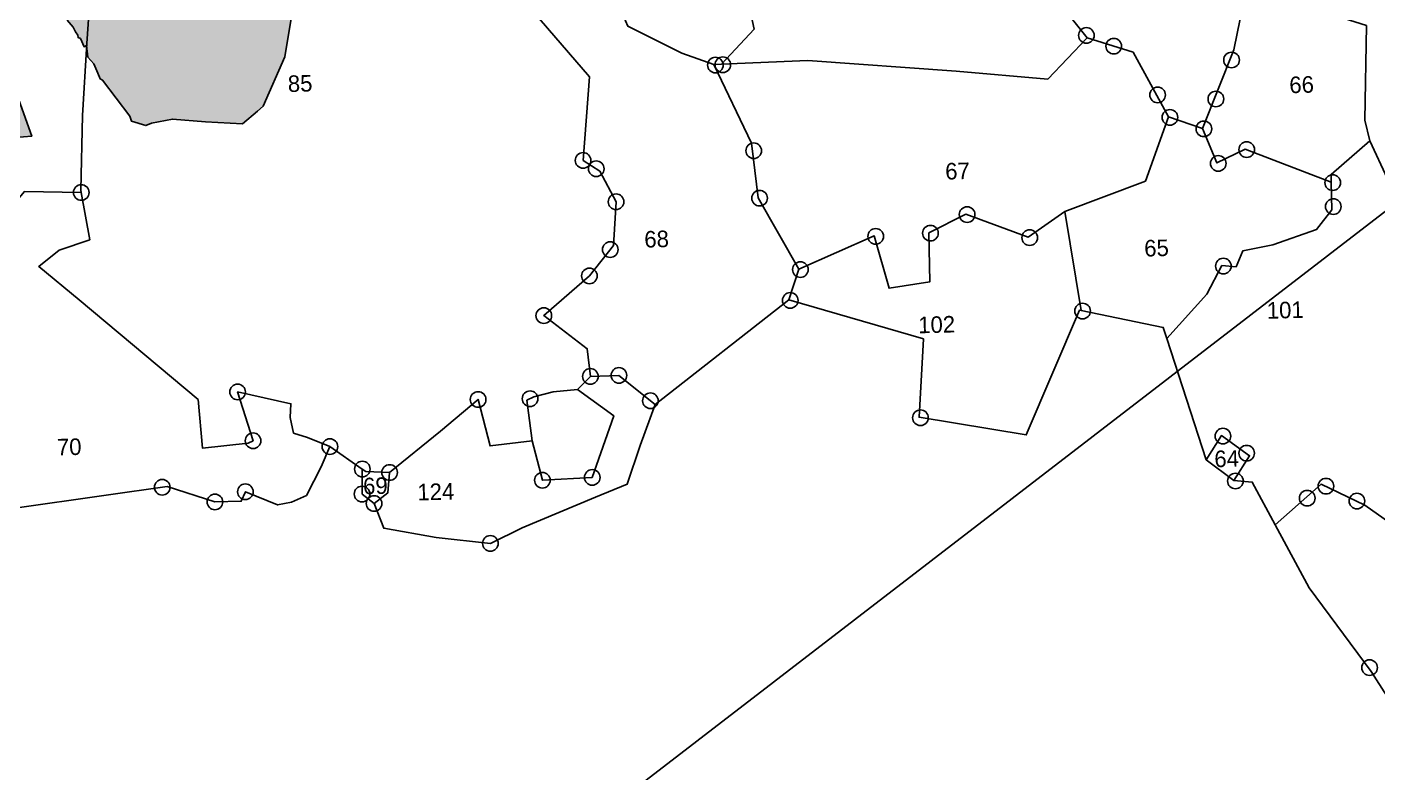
# Model space of a CAD drawing. Header units: metres. Extents: x -1324198 to 312149, y 775440 to 2034008.
# Drawn here: x 294992 to 295743, y 2022043 to 2022459 of the extents above; entities that cross this region are included whole.
import ezdxf
from ezdxf.enums import TextEntityAlignment as Align

# ---------------------------------------------------------------- set-up
doc = ezdxf.new("R2010")
doc.units = ezdxf.units.M
for name, color, linetype in [('POLY_HATCH', 12, 'Continuous'), ('POLY_PARCEL', 6, 'Continuous'), ('POLY_ROAD', 30, 'Continuous'), ('POLY_WATER', 4, 'Continuous'), ('SYM_STONE', 1, 'Continuous'), ('TEXT_PARCEL', 7, 'Continuous')]:
    doc.layers.add(name, color=color, linetype=linetype)
doc.styles.add('TEXT_MAP', font='KRDEV050.TTF', dxfattribs={"height": 1.8})

# ---------------------------------------------------------------- blocks, each defined once
blk = doc.blocks.new('STONE')
blk.add_circle((0, 0), 0.8510231522929323)
blk = doc.blocks.new('FFFF')
at = {"layer": 'POLY_HATCH'}
h = blk.add_hatch(dxfattribs=at)
h.set_pattern_fill('ZIGZAG', color=256, scale=10, style=0)
h.set_pattern_definition([(0, (-0.001537515123601452, 0.05381073958744764), (1.25, 1.25), [1.25, -1.25]), (90, (1.248462484876399, 0.05381073958744764), (-1.25, 1.25), [1.25, -1.25])])
h.paths.add_polyline_path([(369.3779624848764, 537.3273107395876), (369.5049624848765, 537.8353107395877), (369.2509624848765, 538.2163107395875), (368.9469836090032, 539.5972280122048), (366.3509199774846, 540.3232114516392), (366.2470792876513, 543.0197186343264), (363.5471749662995, 545.7162279443997), (363.9464242849498, 547.3112186854928), (363.7816638406312, 547.6544655380352), (366.4547648841983, 548.9312962462448), (367.8539624848762, 547.8683107395874), (368.2349624848764, 547.4873107395874), (369.1239624848765, 546.9793107395877), (370.3939624848764, 547.4873107395875), (371.4099624848769, 546.4713107395874), (371.7909624848764, 545.9633107395877), (374.0769624848764, 542.9153107395877), (374.7119624848764, 542.9153107395877), (375.8549624848765, 544.6933107395878), (377.6329624848767, 543.8043107395872), (378.3949624848761, 542.7883107395878), (379.2839624848764, 542.1533107395876), (379.2839624848764, 542.0263107395876), (379.7919624848768, 541.7723107395876), (381.950962484874, 541.0103107395882), (382.8399624848763, 540.7563107395875), (384.2369624848767, 540.6293107395876), (384.7449624848765, 540.6293107395876), (384.7449624848765, 540.5023107395876), (385.1259624848765, 540.5023107395878), (385.2529624848764, 540.6293107395876), (387.159143613056, 540.5823016101177), (388.454237793504, 541.2210969979345), (389.2964888960312, 541.8180330921333), (391.3070308989505, 539.6744870825634), (392.6111688881525, 539.9458218613336), (394.6217108910712, 540.6241588082588), (396.4420644253875, 541.1125618291406), (397.8277081236074, 541.655233482157), (400.8066546468349, 542.749189193706), (402.273804054065, 543.3461252879052), (404.3115188671077, 545.5982064662684), (405.2687092255086, 547.0670688521976), (405.8057552599046, 548.9265663690302), (405.9279703142281, 549.4468516074759), (403.0275866270065, 556.3090193485198), (406.1739885609338, 565.4014459829995), (405.6719912480819, 567.3980907574486), (405.2852581619401, 569.9637064913369), (404.6910149866886, 571.8713938111388), (403.0125391710851, 574.9463171893487), (401.4127974366858, 576.9428027920097), (398.4672317438685, 578.9150562282059), (396.9944467772345, 579.650473935783), (395.7559679315943, 578.7144877625034), (394.1492949645205, 579.44990547008), (391.2371991515881, 581.2550195659293), (389.6257980816297, 583.1782283911481), (388.788987477758, 585.1504818273448), (390.5329959319477, 587.2712227738394), (393.6459237455399, 585.4326816481113), (395.0182905916189, 586.168099355688), (396.6584376790266, 587.6055035500108), (397.5956664034536, 589.6446152369178), (398.4994167670944, 590.3466038191395), (400.0056758540638, 590.3131746937843), (400.8424822174858, 591.516585488003), (401.819257388104, 592.908014943385), (403.4594044755117, 598.6576380071049), (404.433228292223, 601.9199836892465), (405.4708708967532, 606.0650611228183), (409.5950021027788, 612.4710479742779), (411.067787069413, 614.042164479069), (412.4401539154933, 614.2427329447721), (414.3032802114801, 614.3493504574786), (413.3568127258902, 618.2694113607258), (412.2462468365509, 618.3817139913674), (388.3432980386377, 622.3299826017549), (361.1785362438933, 626.9488042004783), (332.6420676815018, 617.8822639032034), (333.5473005659912, 615.653143219906), (333.5473005659912, 614.9476719569129), (333.1397592995633, 613.5638637469947), (332.3246725262557, 612.7769916312753), (330.0361011118964, 610.9260746255028), (329.5742184656744, 609.5965329522439), (330.2262895805003, 606.8560487529987), (331.2626388474707, 604.6553172089875), (331.2898074171426, 604.0041124826511), (331.452823075623, 600.6395578731423), (331.0724503788667, 600.0154874628756), (330.1758578965444, 597.8448071372383), (328.2402785867246, 595.7340217962542), (326.8546348885026, 594.241678417533), (325.8221953173706, 592.7764693548872), (324.3822102393603, 590.4701216398662), (322.666837550895, 587.0824958418535), (322.3136376642611, 585.1831502949861), (321.6343979797637, 582.3069966108808), (321.6316162438958, 578.7828505648341), (320.7621923312449, 577.3719080388486), (319.9471097983892, 576.1508994389067), (317.9093992257971, 573.4375495557289), (315.8948457562147, 570.2157136116523), (314.9167475648781, 568.6962380123493), (313.3409153980582, 565.8743529603782), (311.1241941857458, 563.6906408707723), (309.1679893221697, 562.659568292351), (306.777074622494, 561.9269627132907), (303.3265517820155, 561.0586918403217), (298.6120649852766, 560.0725567403193), (296.6558643621516, 560.1268232769786), (295.0800321953318, 559.6655545721644), (294.3298292666949, 558.6594749903874), (294.2263997222724, 556.1047565589904), (294.8707828994027, 553.8816516199181), (296.4524541672739, 550.3129850951349), (297.7412205215359, 548.265388826734), (300.6788184068901, 540.7850242940773), (302.2604896747596, 537.3918643444999), (304.1350573753413, 533.2966718076899), (307.1226544186482, 529.3184864483219), (310.2375922060213, 522.8942417162635), (311.3506173082981, 520.7881439546212), (314.3967961824158, 516.0494203238478), (317.2672295640981, 512.8902726336497), (321.1921104576959, 509.0290902607596), (325.05841376093, 504.7583911487646), (326.8273687884581, 499.846621031378), (334.0315268062834, 486.3429040220159), (336.4199048412539, 484.7872270467027), (338.3899624848764, 482.2093107395874), (338.7709624848763, 480.8123107395876), (339.1519624848764, 480.6853107395879), (339.2789624848765, 479.2883107395876), (339.6599624848765, 479.1613107395876), (340.6759624848765, 475.6053107395877), (341.3109624848768, 474.8433107395873), (341.5649624848761, 474.3353107395877), (341.8189624848765, 473.9543107395876), (341.8189624848765, 473.7003107395877), (342.0729624848765, 473.5733107395876), (342.4539624848765, 472.6843107395877), (342.7079624848765, 472.8113107395876), (342.8349624848764, 471.5413107395877), (343.4699624848764, 470.7793107395876), (343.8509624848771, 469.7633107395852), (344.1049624848765, 469.1283107395877), (344.3589624848765, 469.0013107395877), (347.2195179097791, 464.9782582438621), (347.4069624848764, 464.4293107395875), (348.9309624848764, 463.9213107395876), (349.5659624848766, 464.1753107395875), (350.3279624848765, 464.3023107395876), (351.8519624848766, 464.5563107395876), (355.4230757805464, 464.1485625805964), (359.472930154134, 463.8374280364884), (361.1344107096294, 465.1856826915244), (361.7574632823919, 465.7042416832966), (364.2496820071958, 470.9935480796127), (367.0534312352613, 485.6169205825818), (366.9649624848764, 485.7653107395877), (367.0919624848764, 487.4163107395875), (366.9649624848764, 487.6703107395874), (366.8379624848765, 488.559310739588), (366.8379624848765, 489.0673107395876), (366.8379624848764, 490.0833107395877), (366.9649624848764, 490.3373107395876), (366.5839624848765, 491.0993107395876), (366.4569624848765, 491.0993107395876), (366.4569624848763, 491.4803107395877), (365.6949624848764, 496.8143107395882), (366.0359316319629, 500.6261095360323), (369.7742597191695, 509.9601777700728), (372.2664784439733, 514.9383474948933), (374.3433301925644, 516.8051611417013), (375.6009624848764, 518.5313107395875), (376.3629624848763, 519.9283107395873), (376.5635239940983, 520.2291530034206), (376.6132017155365, 520.3231544819048), (375.8005872106552, 523.3144641827041), (377.7599624848764, 523.9923107395877), (376.1089624848764, 527.5483107395877), (375.3469624848765, 528.5643107395875), (375.3469624848765, 528.8183107395876), (374.9279520185753, 529.2373212058891), (374.0352659653255, 531.4039899855384), (372.2989624848764, 530.9773107395874), (371.2829624848763, 532.3743107395873), (369.7589624848764, 534.1523107395876), (369.5049624848764, 536.6923107395875), (369.6319624848765, 536.9463107395876)])
h.paths.add_polyline_path([(325.0584137609301, 504.7583911487649), (321.192110457694, 509.0290902607622), (317.2672295640974, 512.89027263365), (314.3967961824161, 516.0494203238478), (311.350617308298, 520.7881439546212), (310.2375922060214, 522.8942417162618), (307.122654418648, 529.3184864483219), (304.1350573753414, 533.2966718076898), (302.2604896747582, 537.3918643444916), (300.6788184068898, 540.7850242940782), (297.7412205215356, 548.2653888267345), (296.4524541672745, 550.3129850951344), (294.8707828994026, 553.8816516199175), (294.2263997222724, 556.1047565589902), (294.3297426522489, 558.6573356063013), (291.9768616595326, 555.5256676321355), (290.4282023028352, 553.9247911801062), (288.7708644270011, 552.6495160435059), (286.9233380825615, 551.2928400541792), (285.3961099653085, 549.4565243237448), (284.0104662670926, 547.2044431453816), (283.6844349501304, 545.5764323772843), (282.5704854295333, 543.7313533670763), (280.5599434266131, 542.5103447671344), (279.3019033804272, 541.7021134666389), (278.2422952396242, 540.345437477312), (277.9706010620055, 538.9073627307349), (278.2422952396244, 535.5156738051561), (277.7500806472715, 532.5083454317695), (277.7772492169431, 529.9577951585682), (277.1523509122396, 528.0041809795664), (275.5765187454198, 525.6164324118179), (274.5101131616344, 524.8413871614853), (273.8580420468086, 524.4343849933294), (273.6950263883271, 523.2676450255227), (272.9071124251429, 521.1783634571359), (270.869401852552, 520.093024342055), (268.55999286189, 519.3332844469273), (266.8910319098159, 517.8479965352174), (265.3423725531181, 516.0843183777354), (264.0382388043678, 514.4020410729792), (262.4080694982046, 513.1810324730376), (260.1801704570097, 512.6112285994302), (257.7349143775388, 513.0453650836529), (253.479002675231, 513.3451878558537), (252.3514688697971, 513.5079885135682), (253.0428129217251, 509.7271121073039), (254.6244841895966, 504.9883905720056), (254.6256206304695, 501.2092041669698), (257.6717952641354, 495.4174327031157), (260.4284064595977, 489.8395569310151), (261.7757546446708, 486.5634041588615), (262.5121614757159, 482.1653570952685), (262.7831382362712, 480.4212617441227), (262.8249624848764, 477.8913107395875), (263.2059624848765, 477.0023107395875), (263.5869624848767, 476.3673107395875), (264.0949624848764, 474.9703107395877), (268.0675196020245, 476.00394330232), (270.2564687059174, 474.3036821420939), (271.4540370748398, 473.3734736777798), (273.1119624848765, 469.0013107395874), (276.6679624848765, 467.7313107395876), (278.8269624848765, 465.5723107395876), (280.3509624848762, 465.8263107395876), (281.3669624848764, 465.5723107395876), (282.1289624848764, 464.8103107395876), (281.4939624848765, 463.7943107395876), (281.8749624848764, 462.0163107395878), (283.2593246772251, 460.4093594067187), (284.3382136312887, 459.9603872304285), (284.5430992189815, 462.0106347862821), (285.3076576609285, 462.6353971715859), (285.2149832714688, 464.6716550331992), (285.7941929344958, 465.2964174185031), (286.3199624848764, 465.9533107395876), (286.7009624848764, 466.2073107395876), (287.2089624848765, 467.2233107395875), (287.4629624848765, 467.8583107395876), (287.8439624848763, 468.2393107395875), (288.2249624848766, 468.8743107395879), (288.4789624848765, 469.3823107395878), (288.8599624848764, 469.7633107395875), (290.6379624848764, 472.3033107395875), (290.7649624848765, 472.5573107395877), (291.2729624848765, 473.0653107395879), (291.5269624848767, 473.5733107395878), (292.2889624848765, 474.3353107395876), (292.4159624848764, 474.5893107395876), (292.5429624848764, 474.8433107395877), (293.3049624848765, 476.3673107395875), (294.6830571893545, 478.4827636786514), (297.3473879042314, 469.7740917911208), (298.2591787395007, 469.5542816987087), (300.2504446752724, 468.0051421824073), (302.7029624848774, 466.0803107395877), (303.4649624848763, 465.4453107395877), (303.9729624848765, 465.3183107395878), (304.2269624848765, 465.1913107395876), (304.988962484876, 464.8103107395876), (305.6239624848765, 464.5563107395878), (306.0049624848765, 463.7943107395876), (306.2589624848763, 463.5403107395875), (306.6399624848764, 463.4133107395875), (306.7669624848763, 462.6513107395879), (308.4179624848787, 459.9843107395881), (308.7989624848765, 459.349310739588), (308.9259624848764, 459.2223107395876), (309.1799624848762, 459.0953107395878), (311.7199624848766, 457.4443107395875), (312.2279624848765, 457.3173107395876), (312.2914624848765, 457.1903107395876), (312.9899624848764, 457.1903107395876), (313.2157402626545, 457.0774218506987), (314.767962484877, 456.9363107395876), (314.8949624848765, 456.9363107395876), (315.6569624848767, 456.9363107395876), (316.5459624848768, 457.1903107395879), (316.7999624848765, 457.3173107395876), (317.3079624848764, 457.3173107395875), (317.5619624848764, 457.4443107395876), (317.9429624848766, 457.4443107395875), (318.4509624848765, 457.5713107395877), (318.8319624848764, 457.6983107395876), (318.9589624848766, 457.6983107395877), (319.4669624848766, 457.8253107395877), (322.1339624848764, 458.9683107395875), (324.4199624848765, 461.0003107395877), (324.5469624848765, 461.3813107395877), (325.5629624848764, 462.5243107395876), (336.4929159155193, 463.0853968756006), (334.3730224645471, 469.6488014850685), (335.4329691900332, 475.7887583025987), (335.0089913432147, 479.3880432602081), (334.0315268062833, 486.342904022016), (326.827368788458, 499.8466210313777)])
h.paths.add_polyline_path([(257.6717952641377, 495.4174327031111), (254.6256206304695, 501.2092041669699), (254.6244841895966, 504.9883905720061), (253.0428129217251, 509.7271121073036), (252.3514688697971, 513.5079885135682), (251.2239350643634, 513.6707891712826), (247.719070844091, 513.833590876735), (245.0836305364673, 513.6707891712829), (243.888175306854, 514.1320599715726), (242.5001696774214, 515.3667394555997), (241.7122557142363, 516.7776819815853), (241.1960359286711, 518.4870936024082), (241.3047144478084, 519.6267013496237), (242.5682507604332, 522.3626476979352), (220.0398057263968, 513.5063770579446), (212.9445826310345, 506.2340656547997), (212.7385588901863, 504.04744711462), (212.9139624848764, 503.9263107395876), (212.8361712470698, 501.6376052754395), (212.9139624848765, 499.9893107395877), (214.4379624848765, 495.9253107395876), (214.4379624848764, 495.5443107395877), (214.9459624848764, 494.1473107395877), (215.1999624848764, 494.0203107395877), (215.3269624848765, 493.6393107395869), (215.5809624848763, 493.0043107395877), (217.3589624848767, 490.3373107395885), (218.2479624848763, 489.0673107395879), (218.5019624848764, 488.8133107395876), (218.7559624848758, 488.5593107395878), (221.6116764862483, 485.4316239761805), (221.5964741696497, 485.4214211336209), (222.946962484871, 483.7333107395938), (224.0899624848764, 482.3363107395876), (225.6139624848764, 481.9553107395876), (226.9952045780312, 480.0673177995884), (227.8999624848766, 477.6373107395873), (228.4079624848764, 475.3513107395878), (230.0589624848764, 471.6683107395875), (230.3161030036866, 470.1254676267264), (230.3145784791351, 470.1255652061869), (230.9479624848765, 462.7783107395875), (231.0749624848764, 462.3973107395874), (231.0749624848764, 462.0163107395872), (231.2019624848764, 461.2543107395877), (231.3289624848765, 461.0003107395872), (231.5829624848763, 460.2383107395877), (231.7099624848765, 459.984310739588), (233.2339624848765, 455.9203107395876), (233.1069624848765, 454.1423107395876), (233.4879624848765, 451.6023107395877), (234.0989036532991, 451.2968401553762), (240.278706167837, 450.0293970544679), (240.3459624848764, 450.0783107395876), (241.8699624848765, 451.7293107395877), (244.2829624848764, 453.5073107395876), (244.5369624848765, 453.8883107395877), (247.4579624848765, 457.1903107395877), (247.8389624848765, 457.4443107395878), (247.9659624848764, 457.6983107395874), (248.0929624848764, 458.0793107395876), (248.0929624848765, 458.4179774062543), (249.7439624848764, 462.2703107395874), (251.1452936012461, 464.1859365082746), (253.4713208366295, 467.2059681345928), (254.4792649880229, 468.9870119361004), (255.3319624848762, 469.7633107395876), (255.8399624848765, 470.1443107395877), (258.1259624848764, 474.7163107395876), (258.8879624848764, 475.6053107395877), (258.8879624848764, 476.3673107395875), (260.4119624848763, 479.5423107395874), (260.5389624848764, 479.9233107395877), (260.5389624848764, 480.4313107395877), (261.9359624848764, 482.0823107395875), (262.5121614757156, 482.1653570952705), (261.7757546446708, 486.5634041588614), (260.4284064595977, 489.839556931016)])
h.paths.add_polyline_path([(267.9454229816014, 472.4571852747127), (272.2062749085791, 472.4571852747127), (272.2062749085791, 475.4474489663963), (267.9454229816014, 475.4474489663963)], flags=25)
h.paths.add_polyline_path([(227.8716343001063, 489.7431318145824), (232.132486227084, 489.7431318145824), (232.132486227084, 492.733395506266), (227.8716343001063, 492.733395506266)], flags=24)
h.paths.add_polyline_path([(232.7349740325216, 453.1873607893665), (241.4045480690328, 453.1873607893665), (241.4045480690328, 456.3474013573179), (232.7349740325216, 456.3474013573179)], flags=25)
for points in [[(325.5629624848764, 462.5243107395876), (336.4929159155192, 463.0853968756006), (334.3730224645471, 469.6488014850685)], [(340.6759624848764, 475.6053107395876), (341.3109624848764, 474.8433107395877), (341.5649624848764, 474.3353107395876), (341.8189624848765, 473.9543107395876), (341.8189624848765, 473.7003107395876), (342.0729624848765, 473.5733107395876), (342.4539624848765, 472.6843107395877), (342.7079624848765, 472.8113107395876), (342.8349624848764, 471.5413107395876), (343.4699624848764, 470.7793107395876), (343.8509624848764, 469.7633107395876), (344.1049624848764, 469.1283107395876), (344.3589624848764, 469.0013107395876), (347.2195179097791, 464.9782582438621), (347.4069624848764, 464.4293107395875), (348.9309624848764, 463.9213107395876), (349.5659624848764, 464.1753107395876), (350.3279624848765, 464.3023107395876), (351.8519624848765, 464.5563107395876), (355.4230757805474, 464.1485625805964), (359.472930154134, 463.8374280364884), (361.1344107096313, 465.1856826915256), (361.7574632823919, 465.7042416832966), (364.2496820071958, 470.9935480796127), (367.0534312352613, 485.6169205825819)]]:
    blk.add_lwpolyline(points, dxfattribs=at)
at = {"layer": 'POLY_PARCEL'}
for points in [[(352.4984624848764, 575.0538107395874), (342.7441730730004, 473.0116730179949)], [(427.5740903735621, 488.9458532683249), (428.4843752722206, 486.2452145413187), (447.6362959664355, 476.0034299107502), (451.5845163024339, 470.7930482061716)], [(389.3682966935683, 479.5789905508989), (390.7081520016934, 476.0881269469015), (397.3329916651498, 467.9554743269247), (396.3977813954077, 458.885913524318), (398.1749628979112, 457.6879048667007), (399.8644942778735, 454.2908096135708), (399.4646282277879, 449.5431445875807), (396.7544245282686, 446.3040817369948), (391.68524944659, 442.1043542946933), (396.3059247454582, 438.3772132219734), (396.5725006986984, 435.360004680214)], [(400.4431716664819, 476.332937193061), (401.6613005876868, 473.3672773558543), (407.4370111370652, 470.2909784921563), (410.9024349224217, 468.9450962986485)], [(414.7601317165042, 476.0925611202015), (415.3884854667551, 472.7002925707493), (411.7131778998878, 468.9580141568284)], [(463.8484391834724, 460.6124409914333), (467.506387925943, 469.0722665336858), (469.0465748615068, 475.8016712147961), (481.9835864816858, 471.3538453934323)], [(341.7250422977033, 456.8266798337462), (341.6844758827253, 457.0878046040513), (342.0934249788922, 465.2141519373614), (342.7441730730004, 473.0116730179949)], [(447.1776318225354, 466.392092223292), (451.5845163024339, 470.7930482061716)], [(451.5845163024339, 470.7930482061716), (456.5197949027713, 469.1031936609417), (460.1904904410019, 461.9583231849407)], [(410.9024349224217, 468.9450962986485), (411.7131778998878, 468.9580141568284)], [(410.9024349224217, 468.9450962986485), (414.7529086220063, 460.2930045657928), (415.3304792528995, 454.3326751244759), (419.5660028667141, 446.4496565359378)], [(411.7131778998878, 468.9580141568284), (421.1274641450343, 469.1080153507456), (437.2299026537873, 467.5356394650019), (447.1776318225354, 466.392092223292)], [(448.6390693422461, 451.9603492585776), (457.4951580032018, 455.0366481222756), (460.1904904410019, 461.9583231849407)], [(460.1904904410019, 461.9583231849407), (463.8484391834724, 460.6124409914333)], [(463.8484391834725, 460.6124409914333), (465.3140535474356, 456.8086599869936), (468.4497186593851, 458.23207478491), (477.7076451801493, 454.3888548305355)], [(477.7076451801493, 454.3888548305355), (477.7076451801493, 455.2369902765923), (482.0317891438197, 458.7772070722377)], [(341.7250422977033, 456.8266798337462), (335.5539159112684, 457.0933869515685), (334.1239128549539, 455.4904066418409), (328.5986518235948, 456.9797891132545), (327.2562013594468, 457.2420965823009), (321.4778235663787, 456.2803088155594), (319.1330576951302, 454.1110261722771), (318.3133657862813, 452.9058562621681)], [(342.5296910605155, 451.647180401039), (341.7250422977033, 456.8266798337462)], [(459.3887209200458, 437.8320167874601), (463.8459415578234, 442.5472540586899), (465.5786534505012, 445.6235550178636), (467.1188403860649, 445.4312867317841), (467.8889359740722, 447.1617034019747), (471.1618390427645, 447.7385103556886), (475.9749290470205, 449.2766608352755), (477.7076451801493, 451.3916161731009), (477.7076451801493, 454.3888548305355)], [(368.0437681989813, 428.4595756466325), (365.6219660540908, 429.5086043571401), (364.1338730592822, 430.0331187123944), (363.8129133217369, 431.7523602101711), (363.929623255103, 433.2384842167236), (358.1641618758347, 434.6772609476922), (359.7106119575517, 429.315558649541), (359.1562238723743, 429.0533014719141), (354.195909649228, 428.6453458622719), (353.845771368229, 433.9487687876173), (341.1934655784614, 445.1326667626893), (336.898274578374, 448.8789101927547), (339.14500546254, 450.6272913769341), (342.5296910605155, 451.647180401039)], [(433.8147451747971, 450.0376622068317), (437.8577438314967, 451.9603492585776), (444.5960706855456, 449.2685869670382), (448.6390693422461, 451.9603492585776)], [(448.6390693422461, 451.9603492585776), (450.1343841946338, 441.1324829944542)], [(419.5660028667141, 446.4496565359378), (427.8465139087555, 449.8453939207521), (429.3218226070069, 444.1081097097041), (433.7498669374856, 444.684916663418), (433.8147451747971, 450.0376622068317)], [(419.5660028667141, 446.4496565359378), (418.3692839826979, 443.116018576303)], [(403.5499550665488, 432.1035891945709), (418.3692839826979, 443.116018576303)], [(418.3692839826979, 443.116018576303), (432.9135348413163, 438.499832083584), (432.2026613922251, 429.9806542849188), (443.8135760187622, 427.7422062720767), (449.9524091101555, 441.1747467497331), (450.1343841946338, 441.1324829944542)], [(450.1343841946338, 441.1324829944542), (459.023514080425, 439.067980531314), (459.3887209200458, 437.8320167874601)], [(459.3887209200458, 437.8320167874601), (463.3239844420302, 424.5139665539706)], [(396.5725006986984, 435.360004680214), (395.1487947121457, 433.9576116954714)], [(396.5725006986984, 435.360004680214), (399.6845846625372, 435.3870237451125), (403.5499550665488, 432.1035891945709)], [(390.044987867004, 428.5300171609516), (385.4687440139021, 428.0863106387743), (384.3029719414142, 433.1664648091311), (380.1265941383979, 429.838660654109), (374.467054985106, 425.473334046169)], [(403.5499550665488, 432.1035891945709), (401.7789222180215, 427.6953954382958), (400.2683209092099, 423.5245478433986), (396.798279272695, 422.1850044641707)], [(326.4754183917083, 426.4656925117188), (326.6668507556267, 426.3648144090422), (328.4551973656596, 423.0002157945388), (333.3571545018974, 422.6213998712998), (343.5639625064866, 423.8168101389321), (350.2457980720744, 424.5744419854096), (355.3811835559461, 422.767781428424), (358.2542757004164, 422.7677793329482), (358.7211281552316, 423.7876683570531), (362.1933493835693, 422.2724046640975), (363.7106251622833, 422.5346618417244), (365.3446108743626, 423.204874628993), (367.0369536733504, 426.2936813877105), (368.0437681989813, 428.4595756466325)], [(368.0437681989813, 428.4595756466325), (371.5079918330202, 425.9298758965257)], [(463.3239844420302, 424.5139665539706), (465.0480330932785, 427.1186974493231), (468.041168165614, 424.8412337726569), (466.2773695265239, 422.1965232946146)], [(372.6898734826034, 422.1455298911475), (371.4014166812665, 423.2104276398496), (371.5079918330202, 425.9298758965257)], [(371.5079918330202, 425.9298758965257), (371.8901413824321, 425.6508166550403), (374.467054985106, 425.473334046169)], [(374.467054985106, 425.473334046169), (374.2004790318658, 423.2547993398053), (372.6898734826034, 422.1455298911475)], [(463.3239844420302, 424.5139665539706), (466.2773695265239, 422.1965232946146)], [(372.6898734826034, 422.1455298911475), (373.6676069951525, 419.42412709449), (379.3545903474321, 418.2704901368285), (385.2192910018719, 417.4718163014328), (388.7292268015633, 419.0691618767479), (396.798279272695, 422.1850044641707)], [(466.2773695265239, 422.1965232946146), (468.2617945916243, 421.9653881234927), (470.6504206023586, 417.2512586910119)], [(470.6504206023585, 417.2512586910118), (475.7377987856487, 421.567379737449), (480.4412943333471, 419.1475745809909), (491.1310600257173, 411.1764517126586), (493.1264805803073, 408.0449391572425), (496.1252872347495, 409.8261874652319)], [(470.6504206023586, 417.2512586910119), (474.1685605201617, 410.3079503373516)], [(487.8424884905141, 394.1995920434794), (483.9779025699406, 395.4860821665335), (480.6752696991623, 401.0150914430961), (474.1685605201617, 410.3079503373516)]]:
    blk.add_lwpolyline(points, dxfattribs=at)
at = {"layer": 'POLY_ROAD'}
for points in [[(481.9835864816858, 471.3538453934323), (481.5535513701423, 461.045980347879), (482.0317891438197, 458.7772070722377)], [(482.0317891438197, 458.7772070722377), (483.8251797468126, 454.5978884369607), (483.5932710541135, 434.9060233153624), (485.1475448668632, 424.6368385697371), (496.1252872347495, 409.8261874652319)]]:
    blk.add_lwpolyline(points, dxfattribs=at)
at = {"layer": 'POLY_WATER'}
for points in [[(395.1487947121457, 433.9576116954714), (392.4830224583909, 433.7801290866001), (390.3504063515682, 433.2920508644671), (389.5951014567115, 432.937085646725), (390.044987867004, 428.5300171609516)], [(396.4872718736895, 424.3591695660544), (399.0141651161564, 430.9847748536678), (395.1487947121457, 433.9576116954714)], [(396.4872718736895, 424.3591695660544), (391.0612755602085, 424.1960535392328), (390.044987867004, 428.5300171609516)]]:
    blk.add_lwpolyline(points, dxfattribs=at)
at = {"layer": 'SYM_STONE', "linetype": 'Continuous'}
for p in [(451.4985221135121, 471.0588402915375), (454.4459580895027, 469.8101396693673), (411.0614990600415, 468.8874901659551), (411.8722420375076, 468.900408024135), (467.213365051374, 467.9691079555383), (459.0772761841903, 464.377158980746), (465.3973647500566, 463.7692006262062), (460.3495545786217, 461.9007170522473), (414.9875166389099, 459.4558116886867), (464.0075033210923, 460.5548348587399), (396.3977813954077, 458.885913524318), (397.8036850699013, 457.9381854664653), (468.6087827970049, 458.1744686522165), (465.4731176850554, 456.7510538543002), (399.8644942778735, 454.2908096135708), (415.4895433905193, 454.2750689917825), (477.8667093177691, 454.3312486978421), (438.0168079691165, 451.9027431258842), (477.8667093177691, 451.7251536477474), (399.095792071766, 449.102335104834), (428.0055780463753, 449.7877877880587), (433.9738093124168, 449.9800560741382), (444.7551348231653, 449.2109808343448), (396.7544245282686, 446.3040817369948), (419.7250670043339, 446.3920504032444), (465.737717588121, 445.5659488851702), (418.5283481203177, 443.0584124436095), (391.68524944659, 442.1043542946933), (450.2934483322535, 441.0748768617608), (358.1641618758347, 434.6772609476922), (396.5725006986984, 435.360004680214), (399.6845846625372, 435.3870237451125), (384.3029719414142, 433.1664648091311), (389.953940244122, 433.1057265348946), (403.0391777300892, 432.5374684296436), (432.3617255298449, 429.9230481522254), (359.7106119575517, 429.315558649541), (368.0437681989813, 428.4595756466325), (465.2070972308983, 427.0610913166297), (371.5079918330202, 425.9298758965257), (374.467054985106, 425.473334046169), (349.6904963834655, 424.5114781127487), (391.0612755602085, 424.1960535392328), (396.4872718736895, 424.3591695660544), (467.7392476479705, 425.1343888927937), (355.3811835559461, 422.767781428424), (358.7211281552316, 423.7876683570531), (371.4014166812665, 423.2104276398496), (372.6898734826034, 422.1455298911475), (466.4364336641437, 422.1389171619212), (476.2704196131793, 421.317590069062), (474.193547349847, 420.064684222701), (479.595722545378, 419.606823023464), (385.2192910018719, 417.4718163014328), (480.4952798510392, 401.4417210062614)]:
    blk.add_blockref('STONE', p, dxfattribs=at)
at = {"layer": 'SYM_STONE', "rotation": 6.338288564947804}
blk.add_blockref('STONE', (341.7250422977033, 456.8266798337462), dxfattribs=at)
at = {"layer": 'TEXT_PARCEL', "style": 'TEXT_MAP'}
for s, p in [('85', (365.8399761218222, 468.0671673777407)), ('66', (474.7656886490483, 465.0857918258267)), ('67', (437.0930717803419, 456.6663185072017)), ('68', (404.1685944655499, 450.1186104367863)), ('65', (458.5172471712983, 447.7201333867216)), ('101', (472.3426779756171, 440.6030593971396)), ('102', (434.3849967872327, 440.0123653715792)), ('70', (339.6885337526608, 429.1737850436899)), ('69', (372.8789881523296, 424.0658377763897)), ('64', (465.5452274734464, 424.5926679066948)), ('124', (379.4296794576178, 423.2607591776436))]:
    blk.add_text(s, height=1.8, dxfattribs=at).set_placement(p, align=Align.MIDDLE)

msp = doc.modelspace()

# ---------------------------------------------------------------- linework, layer by layer
at = {"flags": 128}
msp.add_lwpolyline([(295847.0510506777, 2022432.818821917), (-1324198.220677543, 775440.4513694895)], dxfattribs=at)

# ---------------------------------------------------------------- block references
at = {"xscale": 5.115749868854017, "yscale": 5.115749868854017, "zscale": 5.115749868854017, "rotation": 1.500639526264097}
msp.add_blockref('FFFF', (293335.3459961141, 2019984.768839831), dxfattribs=at)

doc.saveas('drawing.dxf')
